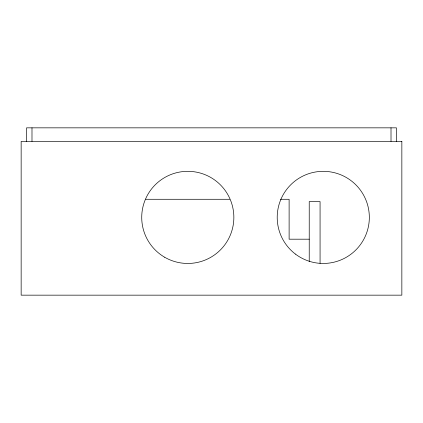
<?xml version="1.0" encoding="UTF-8"?>
<svg xmlns="http://www.w3.org/2000/svg" width="423" height="423" viewBox="0 0 423 423"><rect width="100%" height="100%" fill="white"/><g stroke="black" fill="none" stroke-linecap="round" stroke-linejoin="round"><path stroke-width="0.63" d="M145.813 199.281L229.678 199.281M280.528 199.281L289.115 199.281L289.115 239.191L309.229 239.191M396.43 141.388L396.43 127.841L26.57 127.841L26.57 141.388M391.011 127.841L391.011 141.388M320.068 263.312L320.068 201.597L309.229 201.597L309.229 261.43M31.989 127.841L31.989 141.388M401.85 141.388L21.15 141.388L21.15 295.159L401.85 295.159L401.85 141.388M164.69 257.247A46.065 46.065 0 0 0 233.856 217.475A46.065 46.065 0 0 0 164.827 177.459A46.065 46.065 0 0 0 164.69 257.247M295.428 254.091A46.065 46.065 0 0 0 368.972 223.159A46.065 46.065 0 0 0 305.417 174.932A46.065 46.065 0 0 0 295.428 254.091"/></g></svg>
